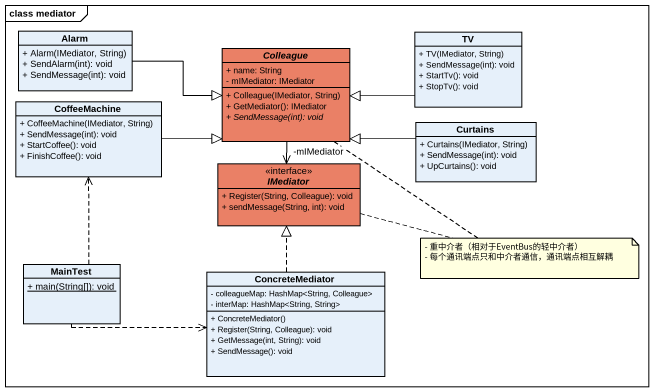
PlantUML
@startuml
mainframe class mediator
hide circle
hide empty members
skinparam classAttributeIconSize 0
class Alarm {
  + Alarm(IMediator, String)
  + SendAlarm(int): void
  + SendMessage(int): void
}
class TV {
  + TV(IMediator, String)
  + SendMessage(int): void
  + StartTv(): void
  + StopTv(): void
}
abstract class Colleague #EA8066 {
  + name: String
  - mIMediator: IMediator
  + Colleague(IMediator, String)
  + GetMediator(): IMediator
  {abstract} + SendMessage(int): void
}
class CoffeeMachine {
  + CoffeeMachine(IMediator, String)
  + SendMessage(int): void
  + StartCoffee(): void
  + FinishCoffee(): void
}
class Curtains {
  + Curtains(IMediator, String)
  + SendMessage(int): void
  + UpCurtains(): void
}
interface IMediator #EA8066 {
  + Register(String, Colleague): void
  + sendMessage(String, int): void
}
class MainTest {
  {static} + main(String[]): void
}
class ConcreteMediator {
  - colleagueMap: HashMap<String, Colleague>
  - interMap: HashMap<String, String>
  + ConcreteMediator()
  + Register(String, Colleague): void
  + GetMessage(int, String): void
  + SendMessage(): void
}
Alarm -right-|> Colleague
TV -left-|> Colleague
Colleague --> "-mIMediator" IMediator
CoffeeMachine -right-|> Colleague
Curtains -left-|> Colleague
MainTest .up.> CoffeeMachine
MainTest .right.> ConcreteMediator
ConcreteMediator .up.|> IMediator
note as N1
  - 重中介者（相对于EventBus的轻中介者）
  - 每个通讯端点只和中介者通信，通讯端点相互解耦
end note
N1 .. Colleague
N1 .. IMediator
@enduml
